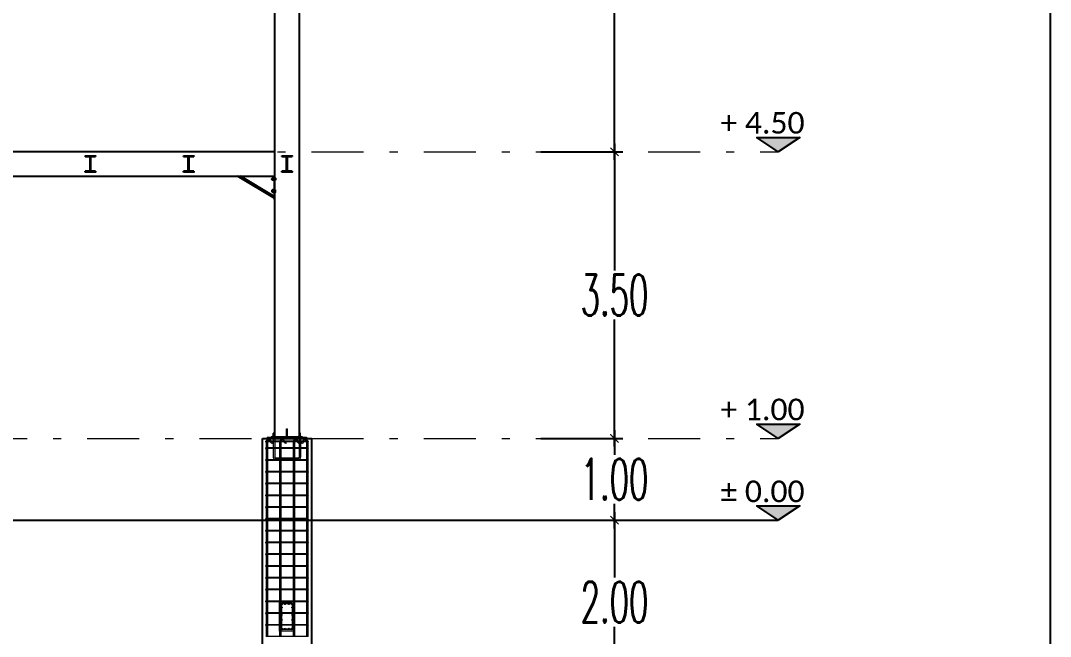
# Model space of a CAD drawing. Header units: millimetres. Extents: x 2175 to 3376, y 1504 to 1740.
# Drawn here: x 3363.49 to 3376.07, y 1612.41 to 1619.93 of the extents above; entities that cross this region are included whole.
import ezdxf

# ---------------------------------------------------------------- set-up
doc = ezdxf.new("R2010")
doc.units = ezdxf.units.MM
for name, pattern in [('DASHDOT2', [12.7, 6.35, -3.175, 0, -3.175]), ('DASHDOTX2', [50.8, 25.4, -12.7, 0, -12.7]), ('DASHED', [19.05, 12.7, -6.35])]:
    doc.linetypes.add(name, pattern=pattern)
doc.layers.add('As Atap', color=3, linetype='DASHDOTX2', lineweight=40)
doc.layers.add('Garis Dim', color=131, linetype='DASHED', lineweight=9)
for name, color, linetype in [('dinding baru', 142, 'Continuous'), ('GR', 7, 'Continuous'), ('KOP TEKS', 1, 'Continuous'), ('SUNGAI', 150, 'Continuous'), ('TEXT', 7, 'Continuous'), ('WF 150', 5, 'Continuous')]:
    doc.layers.add(name, color=color, linetype=linetype)
doc.styles.add('-DIM2', font='simplex.shx', dxfattribs={"width": 0.55})
doc.styles.get("Standard").update_dxf_attribs({"font": 'arial.ttf'})
doc.dimstyles.new('DIMENSI MUSHOLLAH', dxfattribs={"dimtxt": 0.5, "dimasz": 0.1, "dimexe": 0.1, "dimexo": 0.1, "dimgap": 0.05, "dimtad": 0, "dimtih": 1, "dimtoh": 1, "dimzin": 0, "dimdsep": 46, "dimtxsty": '-DIM2', "dimblk": 'ARCHTICK', "dimcen": 0.3, "dimdle": 0.1, "dimclrd": 1, "dimclre": 1, "dimclrt": 2, "dimadec": 0, "dimazin": 0, "dimtfac": 1, "dimtix": 1, "dimtofl": 0, "dimtmove": 0, "dimatfit": 3, "dimldrblk": 'ARCHTICK', "dimfxl": 1, "dimtolj": 1, "dimtzin": 0, "dimarcsym": 0})

# ---------------------------------------------------------------- blocks, each defined once
blk = doc.blocks.new('_ArchTick')
at = {"color": 0, "linetype": 'ByBlock', "const_width": 0.15}
blk.add_lwpolyline([(-0.5, -0.5), (0.5, 0.5)], dxfattribs=at)
blk = doc.blocks.new('*D766')
at = {"layer": 'Defpoints', "color": 0, "transparency": 16777216}
for p in [(3369.748, 1613.831), (3370.748, 1613.831), (3369.748, 1611.831)]:
    blk.add_point(p, dxfattribs=at)
at = {"layer": 'dinding baru', "color": 1, "lineweight": -2, "transparency": 16777216}
for p, q in [((3370.748, 1613.931), (3370.748, 1613.131)), ((3370.748, 1611.731), (3370.748, 1612.531))]:
    blk.add_line(p, q, dxfattribs=at)
at = {"layer": 'dinding baru', "color": 1, "linetype": 'Continuous', "lineweight": -2, "transparency": 16777216}
for p, q in [((3369.848, 1613.831), (3370.848, 1613.831)), ((3369.848, 1611.831), (3370.848, 1611.831))]:
    blk.add_line(p, q, dxfattribs=at)
at = {"layer": 'dinding baru', "color": 1, "lineweight": -2, "transparency": 16777216, "xscale": 0.1, "yscale": 0.1, "zscale": 0.1}
for p, rotation in [((3370.748, 1613.831), 90), ((3370.748, 1611.831), 270)]:
    blk.add_blockref('_ArchTick', p, dxfattribs=dict(at, rotation=rotation))
at = {"layer": 'dinding baru', "color": 2, "lineweight": 0, "transparency": 16777216, "insert": (3370.748, 1612.831), "char_height": 0.5, "attachment_point": 5, "style": '-DIM2'}
blk.add_mtext('\\A1;2.00', dxfattribs=at)
blk = doc.blocks.new('*D767')
at = {"layer": 'Defpoints', "color": 0, "transparency": 16777216}
for p in [(3369.748, 1614.831), (3369.748, 1613.831), (3370.748, 1613.831)]:
    blk.add_point(p, dxfattribs=at)
at = {"layer": 'dinding baru', "color": 1, "lineweight": -2, "transparency": 16777216}
for p, q in [((3370.748, 1614.931), (3370.748, 1614.631)), ((3370.748, 1613.731), (3370.748, 1614.031))]:
    blk.add_line(p, q, dxfattribs=at)
at = {"layer": 'dinding baru', "color": 1, "linetype": 'Continuous', "lineweight": -2, "transparency": 16777216}
for p, q in [((3369.848, 1614.831), (3370.848, 1614.831)), ((3369.848, 1613.831), (3370.848, 1613.831))]:
    blk.add_line(p, q, dxfattribs=at)
at = {"layer": 'dinding baru', "color": 1, "lineweight": -2, "transparency": 16777216, "xscale": 0.1, "yscale": 0.1, "zscale": 0.1}
for p, rotation in [((3370.748, 1614.831), 90), ((3370.748, 1613.831), 270)]:
    blk.add_blockref('_ArchTick', p, dxfattribs=dict(at, rotation=rotation))
at = {"layer": 'dinding baru', "color": 2, "lineweight": 0, "transparency": 16777216, "insert": (3370.748, 1614.331), "char_height": 0.5, "attachment_point": 5, "style": '-DIM2'}
blk.add_mtext('\\A1;1.00', dxfattribs=at)
blk = doc.blocks.new('*D768')
at = {"layer": 'Defpoints', "color": 0, "transparency": 16777216}
for p in [(3369.748, 1618.331), (3370.748, 1618.331), (3369.748, 1614.831)]:
    blk.add_point(p, dxfattribs=at)
at = {"layer": 'dinding baru', "color": 1, "lineweight": -2, "transparency": 16777216}
for p, q in [((3370.748, 1618.431), (3370.748, 1616.881)), ((3370.748, 1614.731), (3370.748, 1616.281))]:
    blk.add_line(p, q, dxfattribs=at)
at = {"layer": 'dinding baru', "color": 1, "linetype": 'Continuous', "lineweight": -2, "transparency": 16777216}
for p, q in [((3369.848, 1618.331), (3370.848, 1618.331)), ((3369.848, 1614.831), (3370.848, 1614.831))]:
    blk.add_line(p, q, dxfattribs=at)
at = {"layer": 'dinding baru', "color": 1, "lineweight": -2, "transparency": 16777216, "xscale": 0.1, "yscale": 0.1, "zscale": 0.1}
for p, rotation in [((3370.748, 1618.331), 90), ((3370.748, 1614.831), 270)]:
    blk.add_blockref('_ArchTick', p, dxfattribs=dict(at, rotation=rotation))
at = {"layer": 'dinding baru', "color": 2, "lineweight": 0, "transparency": 16777216, "insert": (3370.748, 1616.581), "char_height": 0.5, "attachment_point": 5, "style": '-DIM2'}
blk.add_mtext('\\A1;3.50', dxfattribs=at)
blk = doc.blocks.new('*D769')
at = {"layer": 'Defpoints', "color": 0, "transparency": 16777216}
for p in [(3369.748, 1622.831), (3370.748, 1622.831), (3369.748, 1618.331)]:
    blk.add_point(p, dxfattribs=at)
at = {"layer": 'dinding baru', "color": 1, "lineweight": -2, "transparency": 16777216}
for p, q in [((3370.748, 1622.931), (3370.748, 1620.881)), ((3370.748, 1618.231), (3370.748, 1620.281))]:
    blk.add_line(p, q, dxfattribs=at)
at = {"layer": 'dinding baru', "color": 1, "linetype": 'Continuous', "lineweight": -2, "transparency": 16777216}
for p, q in [((3369.848, 1622.831), (3370.848, 1622.831)), ((3369.848, 1618.331), (3370.848, 1618.331))]:
    blk.add_line(p, q, dxfattribs=at)
at = {"layer": 'dinding baru', "color": 1, "lineweight": -2, "transparency": 16777216, "xscale": 0.1, "yscale": 0.1, "zscale": 0.1}
for p, rotation in [((3370.748, 1622.831), 90), ((3370.748, 1618.331), 270)]:
    blk.add_blockref('_ArchTick', p, dxfattribs=dict(at, rotation=rotation))
at = {"layer": 'dinding baru', "color": 2, "lineweight": 0, "transparency": 16777216, "insert": (3370.748, 1620.581), "char_height": 0.5, "attachment_point": 5, "style": '-DIM2'}
blk.add_mtext('\\A1;4.50', dxfattribs=at)
blk = doc.blocks.new('BLK150')
at = {"layer": 'KOP TEKS', "color": 232}
for p, q in [((12566.28, -658.52), (12566.155, -658.52)), ((12566.212, -658.7), (12566.212, -658.52)), ((12566.222, -658.7), (12566.222, -658.52)), ((12566.28, -658.52), (12566.28, -658.51)), ((12566.222, -658.61), (12566.212, -658.61)), ((12566.155, -658.7), (12566.28, -658.7)), ((12566.28, -658.71), (12566.28, -658.7))]:
    blk.add_line(p, q, dxfattribs=at)
for points in [[(12566.28, -658.51), (12566.155, -658.51), (12566.155, -658.52)], [(12566.155, -658.7), (12566.155, -658.71), (12566.28, -658.71)]]:
    blk.add_lwpolyline(points, dxfattribs=at)
blk = doc.blocks.new('soof bmi')
at = {"layer": 'Garis Dim', "color": 1, "linetype": 'ByBlock', "lineweight": 9}
for p, q in [((38143.76, 315.036), (38143.76, 314.534)), ((38143.768, 315.036), (38143.768, 314.534)), ((38143.978, 315.053), (38143.777, 315.053)), ((38143.978, 315.044), (38143.777, 315.044)), ((38143.987, 315.036), (38143.987, 314.534)), ((38143.996, 315.036), (38143.996, 314.534)), ((38143.978, 314.525), (38143.777, 314.525)), ((38143.978, 314.517), (38143.777, 314.517))]:
    blk.add_line(p, q, dxfattribs=at)
blk.add_lwpolyline([(38143.728, 315.085), (38144.028, 315.085), (38144.028, 314.485), (38143.728, 314.485)], close=True, dxfattribs=at)
for centre, radius in [((38143.777, 315.036), 0.00853), ((38143.774, 314.965), 0.0064), ((38143.838, 315.036), 0.00853), ((38143.917, 315.036), 0.00853), ((38143.978, 315.036), 0.00853), ((38143.981, 314.965), 0.0064), ((38143.774, 314.815), 0.0064), ((38143.774, 314.715), 0.0064), ((38143.981, 314.815), 0.0064), ((38143.981, 314.715), 0.0064), ((38143.774, 314.605), 0.0064), ((38143.777, 314.534), 0.00853), ((38143.838, 314.534), 0.00853), ((38143.917, 314.534), 0.00853), ((38143.978, 314.534), 0.00853), ((38143.981, 314.605), 0.0064)]:
    blk.add_circle(centre, radius, dxfattribs=at)
for centre, radius, start, end in [((38143.777, 315.036), 0.0171, 90, 180), ((38143.978, 315.036), 0.0171, 0, 90), ((38143.978, 315.036), 0.00853, 0, 90), ((38143.777, 314.534), 0.0171, 180, 270), ((38143.978, 314.534), 0.00853, 270, 0), ((38143.978, 314.534), 0.0171, 270, 0)]:
    blk.add_arc(centre, radius, start, end, dxfattribs=at)

msp = doc.modelspace()

# ---------------------------------------------------------------- hatches: boundary and pattern name
at = {"layer": 'Garis Dim', "linetype": 'ByBlock', "lineweight": 5}
h = msp.add_hatch(dxfattribs=at)
h.set_pattern_fill('LINE', color=0, scale=0.00072, angle=-0.0006, style=0)
h.set_pattern_definition([(179.999441, (4065.2320898, 1776.1352986), (2.23035e-08, 0.0022860000006), [])])
h.paths.add_polyline_path([(3366.598, 1614.893, 0.414214), (3366.596, 1614.895), (3366.583, 1614.895, 0.414214), (3366.581, 1614.893), (3366.581, 1614.862), (3366.598, 1614.862)])
h = msp.add_hatch(dxfattribs=at)
h.set_pattern_fill('LINE', color=0, scale=0.00072, angle=-0.0006, style=0)
h.set_pattern_definition([(179.999441, (4064.915289, 1776.1353016), (2.23035e-08, 0.0022860000006), [])])
h.paths.add_polyline_path([(3366.915, 1614.893, 0.414214), (3366.913, 1614.895), (3366.9, 1614.895, 0.414214), (3366.898, 1614.893), (3366.898, 1614.862), (3366.915, 1614.862)])
at = {"layer": 'TEXT'}
h = msp.add_hatch(color=256, dxfattribs=at)
h.dxf.hatch_style = 1
h.paths.add_polyline_path([(3372.748, 1618.331), (3372.486, 1618.506), (3373.01, 1618.506)])
h = msp.add_hatch(color=256, dxfattribs=at)
h.dxf.hatch_style = 1
h.paths.add_polyline_path([(3372.748, 1614.831), (3372.486, 1615.006), (3373.01, 1615.006)])
h = msp.add_hatch(color=256, dxfattribs=at)
h.dxf.hatch_style = 1
h.paths.add_polyline_path([(3372.748, 1613.831), (3372.486, 1614.006), (3373.01, 1614.006)])

# ---------------------------------------------------------------- linework, layer by layer
at = {"lineweight": 18}
for p in [(3366.987, 1614.832), (3366.987, 1614.831)]:
    msp.add_line(p, (3366.507, 1614.831), dxfattribs=at)
msp.add_line((3366.939, 1614.847), (3366.555, 1614.847))
msp.add_line((3366.939, 1614.847), (3366.555, 1614.847))
at = {"layer": 'As Atap', "color": 7, "linetype": 'ByBlock', "lineweight": 5}
for p, q in [((3366.602, 1614.862), (3366.577, 1614.862)), ((3366.919, 1614.862), (3366.894, 1614.862)), ((3366.605, 1614.849), (3366.574, 1614.849)), ((3366.922, 1614.849), (3366.891, 1614.849))]:
    msp.add_line(p, q, dxfattribs=at)
at = {"layer": 'As Atap', "color": 0, "linetype": 'ByBlock', "lineweight": 5}
for p, q in [((3366.596, 1614.895), (3366.583, 1614.895)), ((3366.743, 1614.947), (3366.753, 1614.947)), ((3366.743, 1614.847), (3366.743, 1614.947)), ((3366.753, 1614.847), (3366.753, 1614.947)), ((3366.913, 1614.895), (3366.9, 1614.895)), ((3366.494, 1614.788), (3366.494, 1614.714)), ((3366.509, 1614.788), (3366.509, 1614.714)), ((3366.581, 1614.831), (3366.581, 1614.788)), ((3366.581, 1614.788), (3366.581, 1614.714)), ((3366.598, 1614.831), (3366.598, 1614.788)), ((3366.598, 1614.788), (3366.598, 1614.714)), ((3366.658, 1614.786), (3366.658, 1614.714)), ((3366.673, 1614.786), (3366.673, 1614.714)), ((3366.823, 1614.786), (3366.823, 1614.714)), ((3366.838, 1614.786), (3366.838, 1614.714)), ((3366.898, 1614.831), (3366.898, 1614.788)), ((3366.898, 1614.788), (3366.898, 1614.714)), ((3366.915, 1614.831), (3366.915, 1614.788)), ((3366.915, 1614.788), (3366.915, 1614.714)), ((3366.987, 1614.786), (3366.987, 1614.714)), ((3367.002, 1614.786), (3367.002, 1614.714)), ((3366.494, 1614.706), (3366.494, 1614.57)), ((3366.509, 1614.706), (3366.509, 1614.57)), ((3366.581, 1614.699), (3366.581, 1614.601)), ((3366.598, 1614.699), (3366.598, 1614.601)), ((3366.658, 1614.706), (3366.658, 1614.57)), ((3366.673, 1614.706), (3366.673, 1614.57)), ((3366.823, 1614.706), (3366.823, 1614.57)), ((3366.838, 1614.706), (3366.838, 1614.57)), ((3366.898, 1614.699), (3366.898, 1614.601)), ((3366.915, 1614.699), (3366.915, 1614.601)), ((3366.987, 1614.706), (3366.987, 1614.57)), ((3367.002, 1614.706), (3367.002, 1614.57)), ((3366.494, 1614.562), (3366.494, 1614.426)), ((3366.509, 1614.562), (3366.509, 1614.426)), ((3366.607, 1614.593), (3366.658, 1614.593)), ((3366.607, 1614.575), (3366.658, 1614.575)), ((3366.658, 1614.562), (3366.658, 1614.426)), ((3366.673, 1614.593), (3366.823, 1614.593)), ((3366.673, 1614.575), (3366.823, 1614.575)), ((3366.673, 1614.562), (3366.673, 1614.426)), ((3366.747, 1614.593), (3366.747, 1614.575)), ((3366.823, 1614.562), (3366.823, 1614.426)), ((3366.838, 1614.593), (3366.889, 1614.593)), ((3366.838, 1614.575), (3366.889, 1614.575)), ((3366.838, 1614.562), (3366.838, 1614.426)), ((3366.987, 1614.562), (3366.987, 1614.426)), ((3367.002, 1614.562), (3367.002, 1614.426)), ((3366.494, 1614.418), (3366.494, 1614.282)), ((3366.509, 1614.418), (3366.509, 1614.282)), ((3366.658, 1614.418), (3366.658, 1614.282)), ((3366.673, 1614.418), (3366.673, 1614.282)), ((3366.823, 1614.418), (3366.823, 1614.282)), ((3366.838, 1614.418), (3366.838, 1614.282)), ((3366.987, 1614.418), (3366.987, 1614.282)), ((3367.002, 1614.418), (3367.002, 1614.282)), ((3366.494, 1614.275), (3366.494, 1614.138)), ((3366.509, 1614.275), (3366.509, 1614.138)), ((3366.658, 1614.275), (3366.658, 1614.138)), ((3366.673, 1614.275), (3366.673, 1614.138)), ((3366.823, 1614.275), (3366.823, 1614.138)), ((3366.838, 1614.275), (3366.838, 1614.138)), ((3366.987, 1614.275), (3366.987, 1614.138)), ((3367.002, 1614.275), (3367.002, 1614.138)), ((3366.494, 1614.131), (3366.494, 1613.994)), ((3366.509, 1614.131), (3366.509, 1613.994)), ((3366.658, 1614.131), (3366.658, 1613.994)), ((3366.673, 1614.131), (3366.673, 1613.994)), ((3366.823, 1614.131), (3366.823, 1613.994)), ((3366.838, 1614.131), (3366.838, 1613.994)), ((3366.987, 1614.131), (3366.987, 1613.994)), ((3367.002, 1614.131), (3367.002, 1613.994)), ((3366.494, 1613.987), (3366.494, 1613.851)), ((3366.509, 1613.987), (3366.509, 1613.851)), ((3366.658, 1613.987), (3366.658, 1613.851)), ((3366.673, 1613.987), (3366.673, 1613.851)), ((3366.823, 1613.987), (3366.823, 1613.851)), ((3366.838, 1613.987), (3366.838, 1613.851)), ((3366.987, 1613.987), (3366.987, 1613.851)), ((3367.002, 1613.987), (3367.002, 1613.851)), ((3366.494, 1613.843), (3366.494, 1613.707)), ((3366.509, 1613.843), (3366.509, 1613.707)), ((3366.658, 1613.843), (3366.658, 1613.707)), ((3366.673, 1613.843), (3366.673, 1613.707)), ((3366.823, 1613.843), (3366.823, 1613.707)), ((3366.838, 1613.843), (3366.838, 1613.707)), ((3366.987, 1613.844), (3366.987, 1613.708)), ((3367.002, 1613.844), (3367.002, 1613.708)), ((3366.494, 1613.699), (3366.494, 1613.563)), ((3366.509, 1613.699), (3366.509, 1613.563)), ((3366.658, 1613.699), (3366.658, 1613.563)), ((3366.673, 1613.699), (3366.673, 1613.563)), ((3366.823, 1613.699), (3366.823, 1613.563)), ((3366.838, 1613.699), (3366.838, 1613.563)), ((3366.987, 1613.699), (3366.987, 1613.563)), ((3367.002, 1613.699), (3367.002, 1613.563)), ((3366.494, 1613.555), (3366.494, 1613.419)), ((3366.509, 1613.555), (3366.509, 1613.419)), ((3366.658, 1613.555), (3366.658, 1613.419)), ((3366.673, 1613.555), (3366.673, 1613.419)), ((3366.823, 1613.555), (3366.823, 1613.419)), ((3366.838, 1613.555), (3366.838, 1613.419)), ((3366.987, 1613.555), (3366.987, 1613.419)), ((3367.002, 1613.555), (3367.002, 1613.419)), ((3366.494, 1613.412), (3366.494, 1613.276)), ((3366.509, 1613.412), (3366.509, 1613.276)), ((3366.658, 1613.412), (3366.658, 1613.276)), ((3366.673, 1613.412), (3366.673, 1613.276)), ((3366.823, 1613.412), (3366.823, 1613.276)), ((3366.838, 1613.412), (3366.838, 1613.276)), ((3366.987, 1613.412), (3366.987, 1613.276)), ((3367.002, 1613.412), (3367.002, 1613.276)), ((3366.494, 1613.268), (3366.494, 1613.132)), ((3366.509, 1613.268), (3366.509, 1613.132)), ((3366.658, 1613.268), (3366.658, 1613.132)), ((3366.673, 1613.268), (3366.673, 1613.132)), ((3366.823, 1613.268), (3366.823, 1613.132)), ((3366.838, 1613.268), (3366.838, 1613.132)), ((3366.987, 1613.268), (3366.987, 1613.132)), ((3367.002, 1613.268), (3367.002, 1613.132)), ((3366.494, 1613.124), (3366.494, 1612.988)), ((3366.509, 1613.124), (3366.509, 1612.988)), ((3366.658, 1613.124), (3366.658, 1612.988)), ((3366.673, 1613.124), (3366.673, 1612.988)), ((3366.823, 1613.124), (3366.823, 1612.988)), ((3366.838, 1613.124), (3366.838, 1612.988)), ((3366.987, 1613.124), (3366.987, 1612.988)), ((3367.002, 1613.124), (3367.002, 1612.988)), ((3366.494, 1612.98), (3366.494, 1612.844)), ((3366.509, 1612.98), (3366.509, 1612.844)), ((3366.658, 1612.98), (3366.658, 1612.844)), ((3366.673, 1612.98), (3366.673, 1612.844)), ((3366.823, 1612.98), (3366.823, 1612.844)), ((3366.838, 1612.98), (3366.838, 1612.844)), ((3366.987, 1612.981), (3366.987, 1612.845)), ((3367.002, 1612.981), (3367.002, 1612.845)), ((3366.494, 1612.836), (3366.494, 1612.7)), ((3366.509, 1612.836), (3366.509, 1612.7)), ((3366.658, 1612.836), (3366.658, 1612.7)), ((3366.673, 1612.836), (3366.673, 1612.7)), ((3366.823, 1612.836), (3366.823, 1612.7)), ((3366.838, 1612.836), (3366.838, 1612.7)), ((3366.987, 1612.836), (3366.987, 1612.7)), ((3367.002, 1612.836), (3367.002, 1612.7)), ((3366.494, 1612.692), (3366.494, 1612.556)), ((3366.509, 1612.692), (3366.509, 1612.556)), ((3366.658, 1612.692), (3366.658, 1612.556)), ((3366.673, 1612.692), (3366.673, 1612.556)), ((3366.823, 1612.692), (3366.823, 1612.556)), ((3366.838, 1612.692), (3366.838, 1612.556)), ((3366.987, 1612.692), (3366.987, 1612.556)), ((3367.002, 1612.692), (3367.002, 1612.556)), ((3366.494, 1612.549), (3366.494, 1612.413)), ((3366.509, 1612.549), (3366.509, 1612.413)), ((3366.658, 1612.549), (3366.658, 1612.413)), ((3366.673, 1612.549), (3366.673, 1612.413)), ((3366.823, 1612.549), (3366.823, 1612.413)), ((3366.838, 1612.549), (3366.838, 1612.413)), ((3366.987, 1612.549), (3366.987, 1612.413)), ((3367.002, 1612.549), (3367.002, 1612.413))]:
    msp.add_line(p, q, dxfattribs=at)
at = {"layer": 'As Atap', "color": 7, "linetype": 'ByBlock', "lineweight": 9}
for p, q in [((3366.508, 1614.847), (3366.508, 1614.831)), ((3366.508, 1614.847), (3366.988, 1614.847)), ((3366.988, 1614.847), (3366.988, 1614.831))]:
    msp.add_line(p, q, dxfattribs=at)
at = {"layer": 'As Atap', "color": 0, "linetype": 'ByBlock', "lineweight": 5}
for centre, radius, start, end in [((3366.607, 1614.601), 0.0259, 180, 270), ((3366.607, 1614.601), 0.00864, 180, 270), ((3366.889, 1614.601), 0.0259, 270, 0), ((3366.889, 1614.601), 0.00864, 270, 0)]:
    msp.add_arc(centre, radius, start, end, dxfattribs=at)
at = {"layer": 'Garis Dim', "linetype": 'DASHDOT2', "ltscale": 0.1}
for p, q in [((3243.748, 1618.331), (3372.748, 1618.331)), ((3243.748, 1614.831), (3372.748, 1614.831))]:
    msp.add_line(p, q, dxfattribs=at)
at = {"layer": 'Garis Dim', "color": 7, "linetype": 'ByBlock', "lineweight": 5}
for p, q in [((3366.577, 1614.849), (3366.577, 1614.862)), ((3366.583, 1614.849), (3366.583, 1614.862)), ((3366.596, 1614.849), (3366.596, 1614.862)), ((3366.602, 1614.849), (3366.602, 1614.862)), ((3366.894, 1614.849), (3366.894, 1614.862)), ((3366.9, 1614.849), (3366.9, 1614.862)), ((3366.913, 1614.849), (3366.913, 1614.862)), ((3366.919, 1614.849), (3366.919, 1614.862)), ((3366.574, 1614.847), (3366.574, 1614.849)), ((3366.605, 1614.847), (3366.605, 1614.849)), ((3366.891, 1614.847), (3366.891, 1614.849)), ((3366.922, 1614.847), (3366.922, 1614.849))]:
    msp.add_line(p, q, dxfattribs=at)
at = {"layer": 'Garis Dim', "color": 0, "linetype": 'ByBlock', "lineweight": 5}
for p, q in [((3366.581, 1614.862), (3366.581, 1614.893)), ((3366.598, 1614.862), (3366.598, 1614.893)), ((3366.898, 1614.862), (3366.898, 1614.893)), ((3366.915, 1614.862), (3366.915, 1614.893)), ((3367.006, 1614.796), (3366.49, 1614.796)), ((3367.006, 1614.788), (3366.49, 1614.788)), ((3366.544, 1614.788), (3366.563, 1614.769)), ((3366.546, 1614.808), (3366.558, 1614.796)), ((3366.559, 1614.797), (3366.561, 1614.796)), ((3366.574, 1614.78), (3366.563, 1614.769)), ((3366.566, 1614.788), (3366.574, 1614.78)), ((3366.7, 1614.797), (3366.701, 1614.796)), ((3366.709, 1614.788), (3366.728, 1614.769)), ((3366.71, 1614.808), (3366.723, 1614.796)), ((3366.738, 1614.78), (3366.728, 1614.769)), ((3366.731, 1614.788), (3366.738, 1614.78)), ((3366.864, 1614.797), (3366.866, 1614.796)), ((3366.873, 1614.788), (3366.892, 1614.769)), ((3366.875, 1614.808), (3366.887, 1614.796)), ((3366.89, 1614.788), (3366.898, 1614.78)), ((3366.903, 1614.78), (3366.892, 1614.769)), ((3366.895, 1614.788), (3366.903, 1614.78)), ((3366.93, 1614.788), (3366.922, 1614.78)), ((3366.922, 1614.78), (3366.933, 1614.769)), ((3366.951, 1614.788), (3366.933, 1614.769)), ((3366.95, 1614.808), (3366.937, 1614.796)), ((3366.961, 1614.797), (3366.959, 1614.796)), ((3367.006, 1614.714), (3366.49, 1614.714)), ((3367.006, 1614.706), (3366.49, 1614.706)), ((3367.006, 1614.57), (3366.49, 1614.57)), ((3367.006, 1614.562), (3366.49, 1614.562)), ((3367.006, 1614.426), (3366.49, 1614.426)), ((3367.006, 1614.418), (3366.49, 1614.418)), ((3367.006, 1614.282), (3366.49, 1614.282)), ((3367.006, 1614.274), (3366.49, 1614.274)), ((3367.006, 1614.138), (3366.49, 1614.138)), ((3367.006, 1614.131), (3366.49, 1614.131)), ((3367.006, 1613.994), (3366.49, 1613.994)), ((3367.006, 1613.987), (3366.49, 1613.987)), ((3367.006, 1613.851), (3366.49, 1613.851)), ((3367.006, 1613.843), (3366.49, 1613.843)), ((3367.006, 1613.707), (3366.49, 1613.707)), ((3367.006, 1613.699), (3366.49, 1613.699)), ((3367.006, 1613.563), (3366.49, 1613.563)), ((3367.006, 1613.555), (3366.49, 1613.555)), ((3367.006, 1613.419), (3366.49, 1613.419)), ((3367.006, 1613.411), (3366.49, 1613.411)), ((3367.006, 1613.276), (3366.49, 1613.276)), ((3367.006, 1613.268), (3366.49, 1613.268)), ((3367.006, 1613.132), (3366.49, 1613.132)), ((3367.006, 1613.124), (3366.49, 1613.124)), ((3367.006, 1612.988), (3366.49, 1612.988)), ((3367.006, 1612.98), (3366.49, 1612.98)), ((3367.006, 1612.844), (3366.49, 1612.844)), ((3367.006, 1612.836), (3366.49, 1612.836)), ((3367.006, 1612.7), (3366.49, 1612.7)), ((3367.006, 1612.692), (3366.49, 1612.692)), ((3367.006, 1612.556), (3366.49, 1612.556)), ((3367.006, 1612.548), (3366.49, 1612.548)), ((3367.006, 1612.413), (3366.49, 1612.413))]:
    msp.add_line(p, q, dxfattribs=at)
at = {"layer": 'Garis Dim', "color": 7, "linetype": 'ByBlock', "lineweight": 5}
for centre, radius, start, end in [((3366.58, 1614.871), 0.00967, 250.751, 289.249), ((3366.59, 1614.878), 0.0169, 247.9006, 292.0994), ((3366.599, 1614.871), 0.00967, 250.7536, 289.2464), ((3366.897, 1614.871), 0.00967, 250.751, 289.249), ((3366.906, 1614.878), 0.0169, 247.9006, 292.0994), ((3366.916, 1614.871), 0.00967, 250.7536, 289.2464)]:
    msp.add_arc(centre, radius, start, end, dxfattribs=at)
at = {"layer": 'Garis Dim', "color": 0, "linetype": 'ByBlock', "lineweight": 5}
for centre, radius, start, end in [((3366.583, 1614.893), 0.00192, 90, 180), ((3366.596, 1614.893), 0.00192, 0, 90), ((3366.9, 1614.893), 0.00192, 90, 180), ((3366.913, 1614.893), 0.00192, 0, 90), ((3366.49, 1614.792), 0.00384, 90, 270.0006), ((3366.524, 1614.786), 0.0307, 177.0849, 180), ((3366.524, 1614.786), 0.0307, 45, 162.4909), ((3366.524, 1614.786), 0.0154, 36.9927, 143.0073), ((3366.548, 1614.786), 0.0154, 174.1621, 180), ((3366.689, 1614.786), 0.0307, 45, 162.4909), ((3366.689, 1614.786), 0.0154, 174.1621, 180), ((3366.689, 1614.786), 0.0154, 45, 143.0073), ((3366.752, 1614.786), 0.0154, 174.1621, 180), ((3366.853, 1614.786), 0.0307, 45, 162.4909), ((3366.853, 1614.786), 0.0154, 174.1621, 180), ((3366.853, 1614.786), 0.0154, 45, 143.0073), ((3366.972, 1614.786), 0.0307, 17.5091, 135), ((3366.972, 1614.786), 0.0154, 36.9927, 135), ((3366.972, 1614.786), 0.0154, 0, 5.8379), ((3366.972, 1614.786), 0.0307, 0, 2.9151), ((3367.006, 1614.792), 0.00384, 270, 90), ((3366.49, 1614.71), 0.00384, 90, 270.0006), ((3367.006, 1614.71), 0.00384, 270, 90), ((3366.49, 1614.566), 0.00384, 90, 270.0006), ((3367.006, 1614.566), 0.00384, 270, 90), ((3366.49, 1614.422), 0.00384, 90, 270.0006), ((3367.006, 1614.422), 0.00384, 270, 90), ((3366.49, 1614.278), 0.00384, 90, 270.0006), ((3367.006, 1614.278), 0.00384, 270, 90), ((3366.49, 1614.134), 0.00384, 90, 270.0006), ((3367.006, 1614.134), 0.00384, 270, 90), ((3366.49, 1613.99), 0.00384, 90, 270.0006), ((3367.006, 1613.99), 0.00384, 270, 90), ((3366.49, 1613.847), 0.00384, 90, 270.0006), ((3367.006, 1613.847), 0.00384, 270, 90), ((3366.49, 1613.703), 0.00384, 90, 270.0006), ((3367.006, 1613.703), 0.00384, 270, 90), ((3366.49, 1613.559), 0.00384, 90, 270.0006), ((3367.006, 1613.559), 0.00384, 270, 90), ((3366.49, 1613.415), 0.00384, 90, 270.0006), ((3367.006, 1613.415), 0.00384, 270, 90), ((3366.49, 1613.272), 0.00384, 90, 270.0006), ((3367.006, 1613.272), 0.00384, 270, 90), ((3366.49, 1613.128), 0.00384, 90, 270.0006), ((3367.006, 1613.128), 0.00384, 270, 90), ((3366.49, 1612.984), 0.00384, 90, 270.0006), ((3367.006, 1612.984), 0.00384, 270, 90), ((3366.49, 1612.84), 0.00384, 90, 270.0006), ((3367.006, 1612.84), 0.00384, 270, 90), ((3366.49, 1612.696), 0.00384, 90, 270.0006), ((3367.006, 1612.696), 0.00384, 270, 90), ((3366.49, 1612.552), 0.00384, 90, 270.0006), ((3367.006, 1612.552), 0.00384, 270, 90)]:
    msp.add_arc(centre, radius, start, end, dxfattribs=at)
at = {"layer": 'GR'}
msp.add_line((3243.748, 1613.831), (3372.748, 1613.831), dxfattribs=at)
msp.add_lwpolyline([(3366.598, 1618.331), (3360.898, 1618.331), (3360.898, 1618.031), (3366.598, 1618.031)], close=True, dxfattribs=at)
at = {"layer": 'KOP TEKS', "color": 2}
msp.add_lwpolyline([(3239.188, 1683.476), (3239.188, 1586.689), (3376.072, 1586.689), (3376.072, 1683.476)], close=True, dxfattribs=at)
at = {"layer": 'KOP TEKS', "color": 0}
for points in [[(3366.581, 1617.983), (3366.573, 1617.983), (3366.573, 1618.01), (3366.581, 1618.01)], [(3366.606, 1617.983), (3366.598, 1617.983), (3366.598, 1618.01), (3366.606, 1618.01)], [(3366.606, 1617.991), (3366.561, 1617.991), (3366.561, 1618.001), (3366.606, 1618.001)], [(3366.606, 1617.858), (3366.561, 1617.858), (3366.561, 1617.847), (3366.606, 1617.847)], [(3366.581, 1617.865), (3366.573, 1617.865), (3366.573, 1617.839), (3366.581, 1617.839)], [(3366.606, 1617.865), (3366.598, 1617.865), (3366.598, 1617.839), (3366.606, 1617.839)]]:
    msp.add_lwpolyline(points, close=True, dxfattribs=at)
for p in [(3366.581, 1617.991), (3366.581, 1617.858)]:
    msp.add_point(p, dxfattribs=at)
at = {"layer": 'SUNGAI'}
for p, q in [((3366.598, 1617.758), (3366.142, 1618.031)), ((3366.598, 1617.781), (3366.181, 1618.031))]:
    msp.add_line(p, q, dxfattribs=at)
for points in [[(3366.598, 1622.831), (3366.898, 1622.831), (3366.898, 1614.831), (3366.598, 1614.831)], [(3366.598, 1618.031), (3366.59, 1618.031), (3366.59, 1617.75), (3366.598, 1617.75)]]:
    msp.add_lwpolyline(points, close=True, dxfattribs=at)
at = {"layer": 'TEXT'}
for points in [[(3372.748, 1618.331), (3372.486, 1618.506), (3373.01, 1618.506), (3372.748, 1618.331)], [(3372.748, 1614.831), (3372.486, 1615.006), (3373.01, 1615.006), (3372.748, 1614.831)], [(3372.748, 1613.831), (3372.486, 1614.006), (3373.01, 1614.006), (3372.748, 1613.831)]]:
    msp.add_lwpolyline(points, dxfattribs=at)
at = {"layer": 'WF 150'}
msp.add_lwpolyline([(3366.448, 1614.831), (3367.048, 1614.831), (3367.048, 1611.831), (3366.448, 1611.831)], close=True, dxfattribs=at)

# ---------------------------------------------------------------- block references
at = {"layer": 'GR', "xscale": -1}
for p in [(15930.565, 2276.792), (15931.765, 2276.792), (15932.965, 2276.792)]:
    msp.add_blockref('BLK150', p, dxfattribs=at)
at = {"layer": 'GR', "linetype": 'Continuous', "xscale": 0.5999999999992724, "yscale": 0.5999999999992724, "zscale": 0.5999999999992724}
msp.add_blockref('soof bmi', (-19519.579, 1423.786), dxfattribs=at)

# ---------------------------------------------------------------- texts
at = {"color": 7, "lineweight": 5, "char_height": 0.26387, "width": 1.23764, "attachment_point": 1}
for s, insert in [('\\pxsm1,ql;{\\fCalibri Light|b0|i0|c0|p34;+ 4.50}', (3372.043, 1618.816)), ('\\pxsm1,ql;{\\fCalibri Light|b0|i0|c0|p34;+ 1.00}', (3372.043, 1615.316)), ('\\pxsm1,ql;{\\fCalibri Light|b0|i0|c0|p34;%%P 0.00}', (3372.043, 1614.316))]:
    msp.add_mtext(s, dxfattribs=dict(at, insert=insert))

# ---------------------------------------------------------------- dimensions: what is measured, and where the dimension line sits
at = {"layer": 'dinding baru', "lineweight": 0}
for base, p1, p2, angle, picture, middle in [((3370.748, 1622.831), (3369.748, 1618.331), (3369.748, 1622.831), 90, '*D769', (3370.748, 1620.581)), ((3370.748, 1618.331), (3369.748, 1614.831), (3369.748, 1618.331), 90, '*D768', (3370.748, 1616.581)), ((3370.748, 1613.831), (3369.748, 1614.831), (3369.748, 1613.831), 270, '*D767', (3370.748, 1614.331)), ((3370.748, 1613.831), (3369.748, 1611.831), (3369.748, 1613.831), 90, '*D766', (3370.748, 1612.831))]:
    dim = msp.add_linear_dim(base=base, p1=p1, p2=p2, angle=angle, dimstyle='DIMENSI MUSHOLLAH', dxfattribs=at)
    dim.commit()
    dim.dimension.update_dxf_attribs({"geometry": picture, "text_midpoint": middle})

doc.saveas('drawing.dxf')
